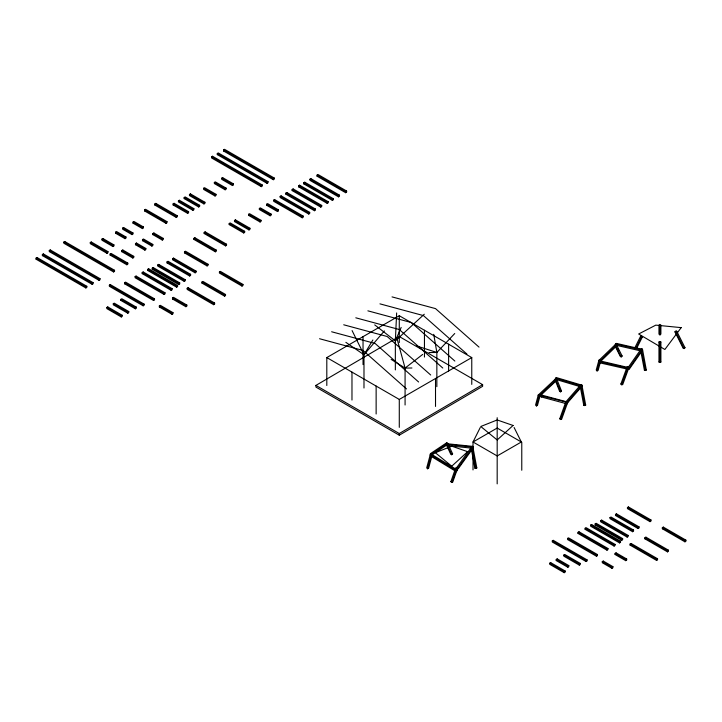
<?xml version="1.0" encoding="UTF-8"?>
<svg xmlns="http://www.w3.org/2000/svg" width="722" height="722" viewBox="0 0 722 722"><rect width="100%" height="100%" fill="white"/><g stroke="black" fill="none" stroke-linecap="round" stroke-linejoin="round"><path stroke-width="1.08" d="M539.478 396.495L539.487 395.412L556.96 379.05L556.96 380.133L539.478 396.495L538.341 396.035L538.341 394.961L555.823 378.59L556.734 379.005L561.508 391.008L560.579 391.847L559.658 391.432L554.893 379.429L555.823 378.59L555.823 379.673L554.234 381.162M598.592 360.72L598.565 361.776L599.711 362.263L616.994 345.576L617.021 344.52L615.866 344.033L598.592 360.72L599.738 361.208L600.785 360.684L599.946 359.782L598.899 360.305L596.219 370.025L597.067 370.928L598.114 370.404L600.785 360.684M599.711 362.263L599.738 361.208L617.021 344.52M615.839 345.098L615.866 344.033M395.349 369.917L395.349 340.856L396.649 312.951M430.42 453.66L430.222 454.869L431.395 455.329L447.207 444.761L447.396 443.552L446.223 443.091L430.42 453.66L431.585 454.12L447.396 443.552M431.395 455.329L431.585 454.12M457.261 469.977L456.259 471.637L457.261 469.977L431.332 454.201L430.565 454.887L430.339 455.853L455.302 471.051M431.097 455.167L431.332 454.201M427.559 468.777L428.597 468.271L432.288 454.589L431.251 455.104L430.402 454.219L426.702 467.901L427.559 468.777L430.971 456.151M536.428 405.926L539.135 395.891L540.173 395.385L539.325 394.501L538.287 395.006L535.571 405.042L536.428 405.926L537.466 405.412L540.173 395.385M597.067 370.928L599.738 361.208L598.899 360.305M450.871 481.673L455.627 468.145L456.557 467.901L457.477 468.641L452.721 482.161L451.791 482.404L450.871 481.673L451.801 481.421M451.791 482.404L456.539 468.885L457.477 468.641M541.058 395.764L541.861 395.133L567.465 402.001L567.618 403.183L566.824 403.815L541.22 396.938L541.058 395.764L567.663 402.461L561.59 419.347L560.588 419.527L559.749 418.778L565.822 401.883L566.815 401.703M560.588 419.527L566.662 402.632L567.465 402.001M628.546 368.662L622.698 384.618L621.705 384.781L620.866 384.032L627.075 367.074L628.077 366.911L628.916 367.66L600.912 361.117L600.153 361.803L600.352 362.958L626.525 368.915L627.283 368.229M621.705 384.781L627.914 367.823M374.727 324.891L395.349 340.856L401.17 327.436M480.265 427.487L473.018 441.999L473.018 449.815M642.345 336.984L641.416 337.21L635.739 348.573L634.873 347.715L640.558 336.344L641.488 336.118L642.345 336.984L636.669 348.347M363.987 388.021L363.987 354.746L372.868 339.99M645.36 370.548L641.605 350.712L642.58 350.188L629.404 368.987L628.167 368.734L628.032 367.66L641.217 348.852L642.463 349.105L646.325 370.025L644.421 370.314L640.883 351.578M629.404 368.987L629.268 367.913L642.463 349.105M456.891 467.387L471.854 446.557L473.045 446.882L473.235 447.866L458.28 468.695L457.089 468.37L456.891 467.387L458.082 467.712L458.28 468.695M458.082 467.712L473.045 446.882M345.865 342.345L363.987 354.746L384.357 330.929M566.842 403.625L566.761 402.524L581.824 385.304L581.896 386.405L566.842 403.625L565.633 403.3L565.561 402.19L580.614 384.97M436.846 386.667L436.846 352.462L454.734 333.51M674.935 331.813L675.792 330.956L676.722 331.181L684.988 347.715L684.122 348.573L683.192 348.347L674.935 331.813L675.864 332.048L684.122 348.573M675.864 332.048L676.722 331.181M614.747 345.423L615.658 344.511L616.57 344.954L622.147 356.027L621.236 356.93L620.324 356.497L615.261 346.425M616.57 344.954L615.658 345.865L621.236 356.93M605.632 354.953L607.202 353.437M445.907 443.786L446.828 442.911L447.73 443.326L452.631 453.876L451.71 454.752L450.799 454.337L446.349 444.743M447.73 443.326L446.81 444.21L451.71 454.752M395.349 340.856L424.283 314.223M658.96 325.288L659.89 324.449L660.892 325.225L660.892 334.051L659.971 334.9L658.96 334.115L658.96 325.288L659.971 326.073L659.971 334.9M659.971 326.073L660.892 325.225M600.153 361.803L626.317 367.76L627.075 367.074M541.22 396.938L542.023 396.306L541.861 395.133M405.078 405.006L405.078 368.085L422.677 354.421M446.909 444.382L447.703 443.795L472.748 446.386L473.036 447.613L472.233 448.2M580.163 386.658L555.669 379.357L555.561 378.175L556.373 377.579L581.932 385.196L585.686 405.042L584.712 405.565L583.782 405.331L580.028 385.485L581.932 385.196L582.04 386.387L581.228 386.983L581.12 385.792L581.932 385.196L580.028 385.485M555.669 379.357L556.481 378.761M472.748 446.386L471.953 446.972L447.992 444.499M315.92 385.404L399.266 336.533L482.621 384.655L482.63 386.324L399.275 435.195L315.929 387.073L315.92 385.404L399.266 433.525L399.275 435.195M399.266 433.525L482.621 384.655M36.1 258.097L37.066 257.546L86.83 286.273L86.83 287.392L85.864 287.943L36.1 259.216L36.1 258.097L85.864 286.833L86.83 286.273M42.372 254.478L43.338 253.918L93.102 282.654L93.102 283.764L92.136 284.324L42.372 255.597L42.372 254.478L92.136 283.204L93.102 282.654M49.276 250.489L50.251 249.929L100.006 278.665L100.006 279.775L99.04 280.335L49.276 251.608L49.276 250.489L99.04 279.215L100.006 278.665M63.816 242.096L64.781 241.536L114.545 270.272L114.545 271.382L113.58 271.941L63.816 243.215L63.816 242.096L113.58 270.831L114.545 270.272M211.546 156.809L212.512 156.25L262.267 184.976L262.267 186.095L261.301 186.655L211.546 157.928L211.546 156.809L261.301 185.536L262.267 184.976M217.295 153.488L218.261 152.929L268.024 181.655L268.024 182.774L267.059 183.334L217.295 154.607L217.295 153.488L267.059 182.215L268.024 181.655M223.558 149.869L224.533 149.31L274.288 178.045L274.288 179.155L273.322 179.715L223.558 150.988L223.558 149.869L273.322 178.596L274.288 178.045M36.1 259.216L37.066 258.656L37.066 257.546M42.372 255.597L43.338 255.037L43.338 253.918M217.295 154.607L218.261 154.048M223.558 150.988L224.533 150.429M144.608 209.849L145.582 209.29L166.981 221.645L166.981 222.755L166.006 223.315L144.608 210.959L144.608 209.849L166.006 222.205L166.981 221.645M154.851 203.938L155.817 203.378L177.215 215.734L177.215 216.853L176.249 217.412L154.851 205.057L154.851 203.938L176.249 216.293L177.215 215.734M144.608 210.959L145.582 210.409M154.851 205.057L155.817 204.497L155.817 203.378M90.277 242.538L91.243 241.978L107.957 251.626L107.957 252.745L106.991 253.305L90.277 243.648L90.277 242.538L106.991 252.186L107.957 251.626M101.955 239.09L102.921 238.531L113.923 244.884L113.923 246.003L112.957 246.563L101.955 240.209L101.955 239.09L112.957 245.444L113.923 244.884M115.628 232.132L116.594 231.572L125.98 236.987L125.98 238.107L125.014 238.666L115.628 233.251L115.628 232.132L125.014 237.547L125.98 236.987M122.632 228.089L123.597 227.529L132.974 232.944L132.974 234.063L132.009 234.623L122.632 229.208L122.632 228.089L132.009 233.504L132.974 232.944M133.056 222.069L134.021 221.51L143.398 226.934L143.398 228.044L142.433 228.603L133.056 223.188L133.056 222.069L142.433 227.484L143.398 226.934M115.628 233.251L116.594 232.692M133.056 223.188L134.021 222.629M173.136 203.866L174.101 203.315L188.595 211.681L188.595 212.791L187.63 213.351L173.136 204.985L173.136 203.866L187.63 212.241L188.595 211.681M178.406 200.824L179.372 200.265L193.866 208.64L193.866 209.75L192.9 210.31L178.406 201.943L178.406 200.824L192.9 209.19L193.866 208.64M184.191 197.485L185.157 196.925L199.651 205.301L199.651 206.411L198.685 206.97L184.191 198.604L184.191 197.485L198.685 205.851L199.651 205.301M189.462 194.444L190.427 193.884L204.922 202.25L204.922 203.369L203.956 203.929L189.462 195.563L189.462 194.444L203.956 202.81L204.922 202.25M173.136 204.985L174.101 204.425L174.101 203.315M184.191 198.604L185.157 198.045M203.595 188.271L204.561 187.711L216.004 194.317L216.004 195.436L215.039 195.996L203.595 189.39L203.595 188.271L215.039 194.877L216.004 194.317M214.344 182.431L215.309 181.872L226.112 188.117L226.112 189.227L225.147 189.787L214.344 183.55L214.344 182.431L225.147 188.677L226.112 188.117M221.672 178.199L222.638 177.648L233.45 183.884L233.45 184.994L232.475 185.554L221.672 179.318L221.672 178.199L232.475 184.444L233.45 183.884M110.132 254L111.098 253.44L127.812 263.088L127.812 264.207L126.846 264.766L110.132 255.11L110.132 254L126.846 263.647L127.812 263.088M110.132 255.11L111.098 254.559M121.81 250.552L122.776 249.992L133.778 256.346L133.778 257.465L132.812 258.025L121.81 251.671L121.81 250.552L132.812 256.906L133.778 256.346M135.483 243.594L136.449 243.034L145.835 248.449L145.835 249.568L144.869 250.128L135.483 244.713L135.483 243.594L144.869 249.009L145.835 248.449M142.487 239.551L143.452 238.991L152.829 244.415L152.829 245.525L151.864 246.085L142.487 240.67L142.487 239.551L151.864 244.966L152.829 244.415M152.911 233.531L153.876 232.98L163.253 238.395L163.253 239.505L162.288 240.065L152.911 234.65L152.911 233.531L162.288 238.955L163.253 238.395M121.81 251.671L122.776 251.112L122.776 249.992M135.483 244.713L136.449 244.153L136.449 243.034M142.487 240.67L143.452 240.11M152.911 234.65L153.876 234.09L153.876 232.98M109.356 285.172L110.322 284.612L144.138 304.142L144.138 305.262L143.173 305.812L109.356 286.291L109.356 285.172L143.173 304.702L144.138 304.142M193.947 238.332L194.913 237.773L216.311 250.128L216.311 251.238L215.346 251.797L193.947 239.442L193.947 238.332L215.346 250.687L216.311 250.128M204.182 232.421L205.147 231.861L226.546 244.217L226.546 245.336L225.58 245.886L204.182 233.54L204.182 232.421L225.58 244.776L226.546 244.217M193.947 239.442L194.913 238.883L194.913 237.773M204.182 233.54L205.147 232.98L205.147 231.861M124.599 282.681L125.574 282.122L154.517 298.827L154.517 299.946L153.551 300.505L124.599 283.791L124.599 282.681L153.551 299.386L154.517 298.827M135.104 276.616L136.07 276.057L165.013 292.771L165.013 293.89L164.047 294.441L135.104 277.735L135.104 276.616L164.047 293.331L165.013 292.771M142.207 272.519L143.173 271.959L172.116 288.665L172.116 289.784L171.15 290.343L142.207 273.629L142.207 272.519L171.15 289.224L172.116 288.665M147.694 269.351L148.66 268.792L177.603 285.497L177.603 286.616L176.637 287.175L147.694 270.461L147.694 269.351L176.637 286.056L177.603 285.497M124.599 283.791L125.574 283.241M142.207 273.629L143.173 273.069L143.173 271.959M147.694 270.461L148.66 269.902L148.66 268.792M229.208 223.477L230.174 222.917L244.677 231.293L244.677 232.403L243.702 232.962L229.208 224.596L229.208 223.477L243.702 231.852L244.677 231.293M234.479 220.436L235.444 219.876L249.947 228.251L249.947 229.361L248.982 229.921L234.479 221.555L234.479 220.436L248.982 228.802L249.947 228.251M152.252 268.133L153.217 267.573L179.706 282.871L179.706 283.981L178.74 284.54L152.252 269.252L152.252 268.133L178.74 283.421L179.706 282.871M157.739 264.965L158.714 264.405L185.202 279.703L185.202 280.813L184.236 281.372L157.739 266.075L157.739 264.965L184.236 280.253L185.202 279.703M229.208 224.596L230.174 224.037M234.479 221.555L235.444 220.995L235.444 219.876M152.252 269.252L153.217 268.692L153.217 267.573M248.612 214.263L249.577 213.703L261.03 220.309L261.03 221.428L260.064 221.988L248.612 215.382L248.612 214.263L260.064 220.869L261.03 220.309M259.36 208.423L260.335 207.873L271.138 214.109L271.138 215.219L270.172 215.779L259.36 209.542L259.36 208.423L270.172 214.669L271.138 214.109M266.698 204.191L267.663 203.64L278.466 209.876L278.466 210.995L277.501 211.546L266.698 205.31L266.698 204.191L277.501 210.436L278.466 209.876M273.647 200.165L274.622 199.606L303.213 216.113L303.213 217.223L302.247 217.782L273.647 201.276L273.647 200.165L302.247 216.672L303.213 216.113M280.145 196.411L281.111 195.861L309.702 212.367L309.702 213.477L308.736 214.037L280.145 197.53L280.145 196.411L308.736 212.918L309.702 212.367M285.894 193.09L286.86 192.53L315.451 209.037L315.451 210.156L314.485 210.716L285.894 194.209L285.894 193.09L314.485 209.597L315.451 209.037M292.157 189.471L293.123 188.92L321.723 205.427L321.723 206.537L320.748 207.097L292.157 190.59L292.157 189.471L320.748 205.987L321.723 205.427M298.628 185.744L299.594 185.184L328.185 201.691L328.185 202.81L327.219 203.369L298.628 186.854L298.628 185.744L327.219 202.25L328.185 201.691M303.791 182.756L304.756 182.206L333.347 198.712L333.347 199.823L332.382 200.382L303.791 183.875L303.791 182.756L332.382 199.263L333.347 198.712M309.928 179.218L310.893 178.659L339.484 195.166L339.484 196.285L338.519 196.835L309.928 180.329L309.928 179.218L338.519 195.725L339.484 195.166M317.075 175.094L318.041 174.534L346.632 191.041L346.632 192.16L345.667 192.711L317.075 176.204L317.075 175.094L345.667 191.601L346.632 191.041M167.071 261.833L168.036 261.274L190.617 274.315L190.617 275.425L189.651 275.985L167.071 262.952L167.071 261.833L189.651 274.865L190.617 274.315M172.567 258.666L173.533 258.106L196.104 271.138L196.104 272.257L195.139 272.817L172.567 259.776L172.567 258.666L195.139 271.698L196.104 271.138M184.498 251.77L185.464 251.211L208.044 264.252L208.044 265.371L207.079 265.922L184.498 252.89L184.498 251.77L207.079 264.812L208.044 264.252M248.612 215.382L249.577 214.822M259.36 209.542L260.335 208.983M266.698 205.31L267.663 204.75M285.894 194.209L286.86 193.649L286.86 192.53M292.157 190.59L293.123 190.03L293.123 188.92M298.628 186.854L299.594 186.303L299.594 185.184M303.791 183.875L304.756 183.316L304.756 182.206M317.075 176.204L318.041 175.654M167.071 262.952L168.036 262.393M184.498 252.89L185.464 252.33M106.784 307.473L107.749 306.913L122.244 315.288L122.244 316.398L121.278 316.958L106.784 308.592L106.784 307.473L121.278 315.839L122.244 315.288M113.291 303.709L114.266 303.159L128.76 311.525L128.76 312.644L127.794 313.195L113.291 304.828L113.291 303.709L127.794 312.084L128.76 311.525M120.89 299.332L121.856 298.773L136.35 307.139L136.35 308.258L135.384 308.817L120.89 300.442L120.89 299.332L135.384 307.698L136.35 307.139M120.89 300.442L121.856 299.883M187.169 288.295L188.135 287.735L214.624 303.023L214.624 304.142L213.658 304.702L187.169 289.405L187.169 288.295L213.658 303.583L214.624 303.023M172.513 297.879L173.479 297.329L186.845 305.045L186.845 306.164L185.879 306.715L172.513 298.998L172.513 297.879L185.879 305.605L186.845 305.045M159.345 305.884L160.311 305.325L172.982 312.644L172.982 313.754L172.016 314.314L159.345 307.003L159.345 305.884L172.016 313.204L172.982 312.644M172.513 298.998L173.479 298.439M201.989 281.995L202.954 281.436L225.535 294.468L225.535 295.587L224.569 296.146L201.989 283.105L201.989 281.995L224.569 295.027L225.535 294.468M219.416 271.932L220.381 271.373L242.962 284.414L242.962 285.524L241.996 286.083L219.416 273.051L219.416 271.932L241.996 284.964L242.962 284.414M159.345 307.003L160.311 306.444M201.989 283.105L202.954 282.555M326.804 385.512L326.804 357.58L399.284 315.731L471.764 357.58L471.764 384.402M326.804 357.58L399.284 399.428L471.764 357.58M521.338 441.999L497.178 455.943L473.018 441.999L497.178 428.047L521.338 441.999L514.091 427.487M552.294 540.904L553.26 540.345L587.076 559.875L587.076 560.985L586.111 561.545L552.294 542.014L552.294 540.904L586.111 560.425L587.076 559.875M567.546 538.404L568.512 537.845L597.455 554.559L597.455 555.678L596.489 556.238L567.546 539.524L567.546 538.404L596.489 555.119L597.455 554.559M578.042 532.349L579.008 531.789L607.951 548.494L607.951 549.613L606.985 550.173L578.042 533.459L578.042 532.349L606.985 549.054L607.951 548.494M585.145 528.242L586.111 527.683L615.054 544.397L615.054 545.516L614.088 546.067L585.145 529.361L585.145 528.242L614.088 544.957L615.054 544.397M590.632 525.074L591.598 524.515L620.541 541.229L620.541 542.348L619.575 542.899L590.632 526.194L590.632 525.074L619.575 541.789L620.541 541.229M578.042 533.459L579.008 532.899L579.008 531.789M585.145 529.361L586.111 528.802M595.19 523.856L596.155 523.306L622.653 538.594L622.653 539.713L621.678 540.273L595.19 524.975L595.19 523.856L621.678 539.154L622.653 538.594M600.686 520.688L601.652 520.129L628.14 535.426L628.14 536.545L627.174 537.105L600.686 521.807L600.686 520.688L627.174 535.986L628.14 535.426M595.19 524.975L596.155 524.416M610.009 517.566L610.983 517.006L633.555 530.038L633.555 531.157L632.589 531.717L610.009 518.676L610.009 517.566L632.589 530.598L633.555 530.038M615.505 514.389L616.471 513.838L639.051 526.87L639.051 527.99L638.077 528.54L615.505 515.508L615.505 514.389L638.077 527.43L639.051 526.87M627.436 507.503L628.402 506.943L650.982 519.975L650.982 521.094L650.017 521.654L627.436 508.613L627.436 507.503L650.017 520.535L650.982 519.975M615.505 515.508L616.471 514.948L616.471 513.838M549.722 563.205L550.687 562.646L565.182 571.012L565.182 572.131L564.216 572.69L549.722 564.315L549.722 563.205L564.216 571.571L565.182 571.012M556.238 559.442L557.203 558.882L568.801 565.579L568.801 566.698L567.826 567.257L556.238 560.561L556.238 559.442L567.826 566.138L568.801 565.579M563.828 555.056L564.794 554.496L580.262 563.422L580.262 564.541L579.288 565.1L563.828 556.175L563.828 555.056L579.288 563.981L580.262 563.422M556.238 560.561L557.203 560.001L557.203 558.882M630.107 544.018L631.073 543.458L657.562 558.756L657.562 559.875L656.596 560.425L630.107 545.137L630.107 544.018L656.596 559.315L657.562 558.756M615.099 553.413L616.065 552.853L626.696 558.99L626.696 560.11L625.73 560.66L615.099 554.523L615.099 553.413L625.73 559.55L626.696 558.99M630.107 545.137L631.073 544.578L631.073 543.458M602.283 561.617L603.258 561.057L612.915 566.635L612.915 567.754L611.949 568.304L602.283 562.727L602.283 561.617L611.949 567.194L612.915 566.635M615.099 554.523L616.065 553.973L616.065 552.853M644.927 537.719L645.901 537.159L668.473 550.2L668.473 551.31L667.507 551.87L644.927 538.838L644.927 537.719L667.507 550.76L668.473 550.2M662.354 527.665L663.319 527.105L685.9 540.137L685.9 541.256L684.934 541.816L662.354 528.775L662.354 527.665L684.934 540.697L685.9 540.137M644.927 538.838L645.901 538.278L645.901 537.159M662.354 528.775L663.319 528.215L663.319 527.105M644.421 370.314L646.325 370.025M583.782 405.331L585.686 405.042M471.141 448.163L473.045 447.875L476.809 467.901L475.834 468.407L474.905 468.19L471.34 449.219M473.045 447.875L472.062 448.38L475.834 468.407M474.905 468.19L476.809 467.901M634.873 347.715L635.802 347.481M658.96 342.002L660.892 342.02L660.892 361.984L659.89 362.2L658.96 361.975L658.96 342.002L660.892 342.02M658.96 361.975L660.892 361.984M559.749 418.778L560.75 418.598M620.866 384.032L621.859 383.869M429.03 352.562L436.846 352.462L433.742 334.34M391.116 359.375L405.078 368.085L411.928 367.994M448.281 445.727L471.15 448.091M628.032 367.66L629.268 367.913M615.839 345.206L639.764 350.684M684.059 347.481L684.988 347.715M392.037 296.895L435.519 308.61L479.011 347.111M379.952 303.863L423.444 315.586L466.935 354.078M367.877 310.839L411.359 322.553L454.851 361.054M355.793 317.815L399.284 329.53L442.776 368.03M343.717 324.792L387.2 336.506L430.691 375.007M331.633 331.768L375.124 343.482L418.616 381.983M319.557 338.735L363.04 350.459L406.531 388.95M565.561 402.19L566.761 402.524M555.561 378.175L581.12 385.792M416.377 345.874L436.846 352.462M539.487 395.412L538.341 394.961L539.135 395.891M554.893 379.429L555.805 379.835L560.579 391.847M560.588 390.602L561.508 391.008M451.719 453.452L452.631 453.876M621.236 355.585L622.147 356.027M430.565 454.887L455.528 470.085M455.627 468.145L456.539 468.885M565.822 401.883L566.824 403.815M640.558 336.344L641.416 337.21M536.617 404.537L537.466 405.412M617.689 348.536L618.7 350.549M352.083 330.577L363.987 354.746M446.828 442.911L447.712 444.824M558.999 386.595L560.191 389.6M397.136 339.033L405.078 368.085M580.957 385.719L584.712 405.565M626.317 367.76L626.525 368.915M600.912 361.117L601.11 362.273M684.934 540.697L684.934 541.816M667.507 550.76L667.507 551.87M659.89 342.228L659.89 362.2M656.596 559.315L656.596 560.425M650.017 520.535L650.017 521.654M638.077 527.43L638.077 528.54M632.589 530.598L632.589 531.717M628.402 506.943L628.402 508.062M627.174 535.986L627.174 537.105M625.73 559.55L625.73 560.66M621.678 539.154L621.678 540.273M619.575 541.789L619.575 542.899M614.088 544.957L614.088 546.067M611.949 567.194L611.949 568.304M606.985 549.054L606.985 550.173M603.258 561.057L603.258 562.167M601.652 520.129L601.652 521.248M596.489 555.119L596.489 556.238M591.598 524.515L591.598 525.634M586.111 560.425L586.111 561.545M579.288 563.981L579.288 565.1M567.826 566.138L567.826 567.257M564.216 571.571L564.216 572.69M553.26 540.345L553.26 541.455M550.687 562.646L550.687 563.765M521.771 442.306L521.771 470.248M497.178 417.722L497.178 483.875M473.018 455.401L473.018 469.932M448.615 344.213L448.615 371.036M435.519 378.499L435.519 406.441M424.455 330.27L424.455 357.083M399.284 315.731L399.284 342.553M399.284 399.428L399.284 427.361M376.135 386.062L376.135 413.995M363.04 336.66L363.04 364.592M351.975 372.11L351.975 400.051M345.667 191.601L345.667 192.711M338.519 195.725L338.519 196.835M332.382 199.263L332.382 200.382M327.219 202.25L327.219 203.369M320.748 205.987L320.748 207.097M314.485 209.597L314.485 210.716M310.893 178.659L310.893 179.778M308.736 212.918L308.736 214.037M302.247 216.672L302.247 217.782M281.111 195.861L281.111 196.971M277.501 210.436L277.501 211.546M274.622 199.606L274.622 200.716M273.322 178.596L273.322 179.715M270.172 214.669L270.172 215.779M267.059 182.215L267.059 183.334M261.301 185.536L261.301 186.655M260.064 220.869L260.064 221.988M248.982 228.802L248.982 229.921M243.702 231.852L243.702 232.962M241.996 284.964L241.996 286.083M232.475 184.444L232.475 185.554M225.58 244.776L225.58 245.886M225.147 188.677L225.147 189.787M224.569 295.027L224.569 296.146M222.638 177.648L222.638 178.758M215.346 250.687L215.346 251.797M215.039 194.877L215.039 195.996M213.658 303.583L213.658 304.702M212.512 156.25L212.512 157.369M207.079 264.812L207.079 265.922M203.956 202.81L203.956 203.929M198.685 205.851L198.685 206.97M195.139 271.698L195.139 272.817M192.9 209.19L192.9 210.31M190.427 193.884L190.427 195.003M189.651 274.865L189.651 275.985M188.135 287.735L188.135 288.845M187.63 212.241L187.63 213.351M185.879 305.605L185.879 306.715M184.236 280.253L184.236 281.372M179.372 200.265L179.372 201.384M178.74 283.421L178.74 284.54M176.637 286.056L176.637 287.175M176.249 216.293L176.249 217.412M173.533 258.106L173.533 259.225M172.016 313.204L172.016 314.314M171.15 289.224L171.15 290.343M166.006 222.205L166.006 223.315M164.047 293.331L164.047 294.441M162.288 238.955L162.288 240.065M158.714 264.405L158.714 265.525M153.551 299.386L153.551 300.505M151.864 244.966L151.864 246.085M144.869 249.009L144.869 250.128M143.173 304.702L143.173 305.812M142.433 227.484L142.433 228.603M136.07 276.057L136.07 277.176M135.384 307.698L135.384 308.817M132.812 256.906L132.812 258.025M132.009 233.504L132.009 234.623M127.794 312.084L127.794 313.195M126.846 263.647L126.846 264.766M125.014 237.547L125.014 238.666M123.597 227.529L123.597 228.648M121.278 315.839L121.278 316.958M113.58 270.831L113.58 271.941M112.957 245.444L112.957 246.563M110.322 284.612L110.322 285.731M107.749 306.913L107.749 308.032M106.991 252.186L106.991 253.305M102.921 238.531L102.921 239.65M99.04 279.215L99.04 280.335M92.136 283.204L92.136 284.324M91.243 241.978L91.243 243.097M85.864 286.833L85.864 287.943M64.781 241.536L64.781 242.655M50.251 249.929L50.251 251.048M681.198 327.635L664.872 349.484L638.645 333.997L655.793 325.135L681.198 327.635M467.657 451.683L451.755 466.195L435.339 452.721L451.755 446.178L467.657 451.683M513.08 425.466L497.178 439.969L480.762 426.494L497.178 419.96L513.08 425.466M616.489 343.41L615.658 343.988L640.676 349.719L641.506 349.141L616.489 343.41"/></g></svg>
